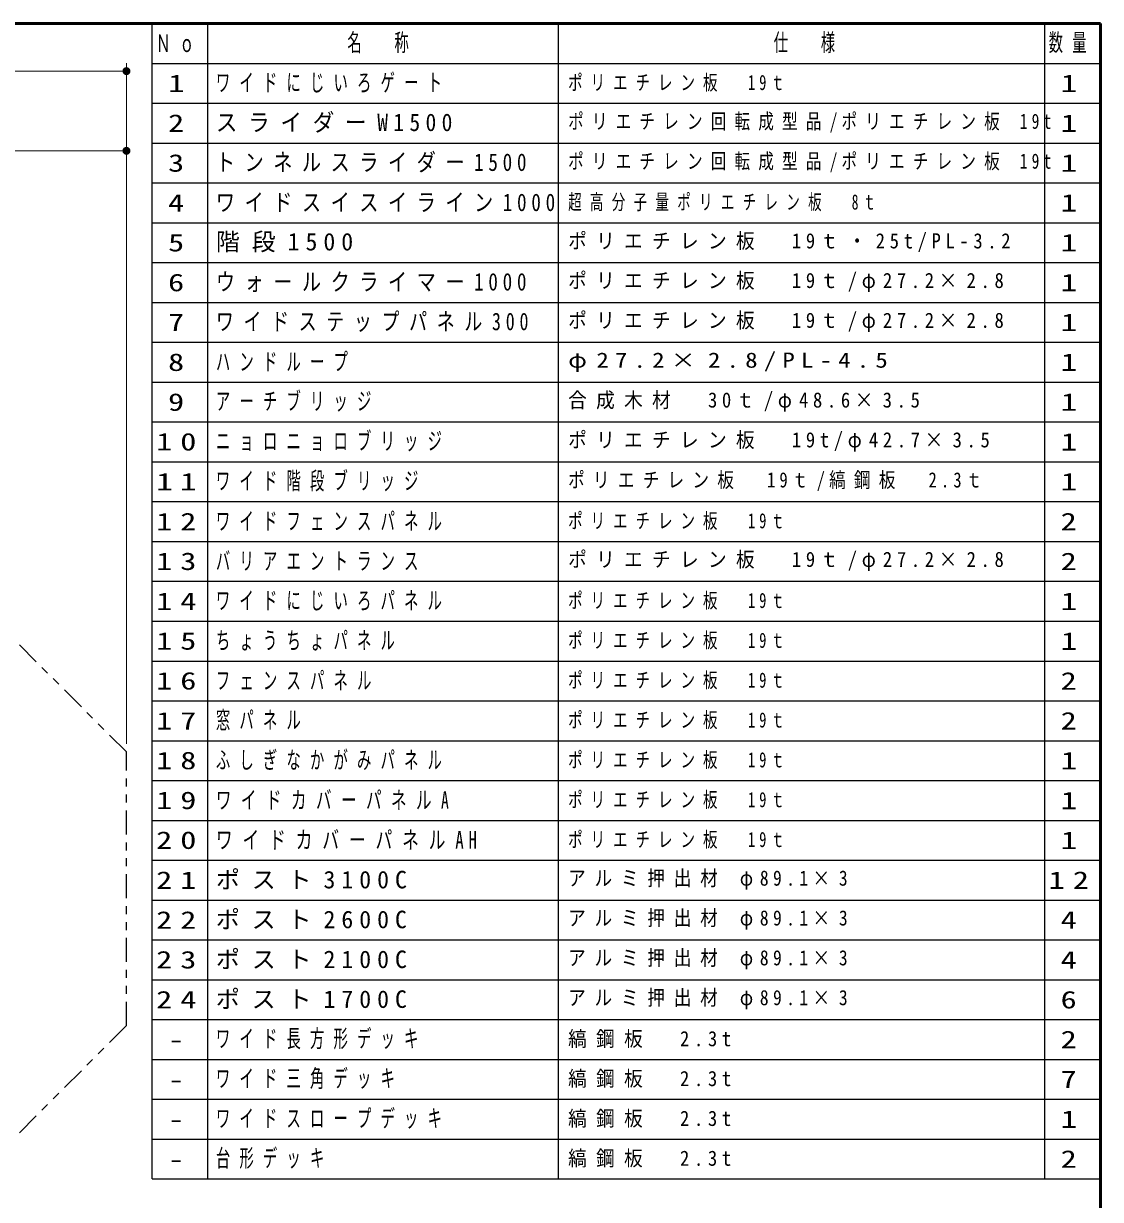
# Model space of a CAD drawing. Units: millimetres on the paper, scale 1:60. Extents: x -385 to 0, y -594 to 267.
# Drawn here: x -135.1 to 0, y 119.4 to 267 of the extents above; entities that cross this region are included whole.
import ezdxf
from ezdxf.enums import TextEntityAlignment as Align

# ---------------------------------------------------------------- set-up
doc = ezdxf.new("R2010")
doc.units = ezdxf.units.MM
doc.linetypes.add('USER3', pattern=[8, 3, -1, 1, -1, 1, -1])
doc.layers.add('LY_1', color=7, linetype='Continuous', lineweight=25)
doc.styles.add('ＭＳ ゴシック', font='')
doc.styles.get('ＭＳ ゴシック').set_extended_font_data('MS Gothic')

# ---------------------------------------------------------------- blocks, each defined once
blk = doc.blocks.new('filled_dot')
at = {"color": 0, "linetype": 'Continuous', "lineweight": -2, "const_width": 1.25}
blk.add_lwpolyline([(-0.625, 0, 1), (0.625, 0, 1)], format="xyb", close=True, dxfattribs=at)

msp = doc.modelspace()

# ---------------------------------------------------------------- linework, layer by layer
at = {"layer": 'LY_1', "lineweight": 50}
for p, q in [((0, 267), (-385, 267)), ((0, 0), (0, 267))]:
    msp.add_line(p, q, dxfattribs=at)
at = {"layer": 'LY_1'}
for p, q in [((-119, 122), (-119, 267)), ((-112, 122), (-112, 267)), ((-68, 122), (-68, 267)), ((-7, 122), (-7, 267)), ((-119, 262), (0, 262)), ((-119, 257), (0, 257)), ((-119, 252), (0, 252)), ((-119, 247), (0, 247)), ((-119, 242), (0, 242)), ((-119, 237), (0, 237)), ((-119, 232), (0, 232)), ((-119, 227), (0, 227)), ((-119, 222), (0, 222)), ((-119, 217), (0, 217)), ((-119, 212), (0, 212)), ((-119, 207), (0, 207)), ((-119, 202), (0, 202)), ((-119, 197), (0, 197)), ((-119, 192), (0, 192)), ((-119, 187), (0, 187)), ((-119, 182), (0, 182)), ((-119, 177), (0, 177)), ((-119, 172), (0, 172)), ((-119, 167), (0, 167)), ((-119, 162), (0, 162)), ((-119, 157), (0, 157)), ((-119, 152), (0, 152)), ((-119, 147), (0, 147)), ((-119, 142), (0, 142)), ((-119, 137), (0, 137)), ((-119, 132), (0, 132)), ((-119, 127), (0, 127)), ((-119, 122), (0, 122))]:
    msp.add_line(p, q, dxfattribs=at)
at = {"layer": 'LY_1', "lineweight": 13}
for p, q in [((-122.225, 176.592), (-122.225, 262.025)), ((-367.792, 261.025), (-122.225, 261.025)), ((-155.558, 251.025), (-122.225, 251.025))]:
    msp.add_line(p, q, dxfattribs=at)
at = {"layer": 'LY_1', "linetype": 'USER3'}
for p, q in [((-122.225, 175.592), (-139.798, 193.166)), ((-122.225, 141.239), (-122.225, 175.592)), ((-122.225, 141.239), (-139.798, 123.666))]:
    msp.add_line(p, q, dxfattribs=at)

# ---------------------------------------------------------------- block references
at = {"layer": 'LY_1', "lineweight": 13, "xscale": 0.4, "yscale": 0.4, "rotation": 180}
for p in [(-122.225, 261.025), (-122.225, 251.025)]:
    msp.add_blockref('filled_dot', p, dxfattribs=at)

# ---------------------------------------------------------------- texts
at = {"layer": 'LY_1', "style": 'ＭＳ ゴシック'}
for s, width, p in [('1', 1.4, (-117, 259.5)), ('1', 1.4, (-5, 259.5)), ('2', 1.35, (-117, 254.5)), ('1', 1.4, (-5, 254.5)), ('3', 1.35, (-117, 249.5)), ('1', 1.4, (-5, 249.5)), ('4', 1.35, (-117, 244.5)), ('1', 1.4, (-5, 244.5)), ('5', 1.35, (-117, 239.5)), ('1', 1.4, (-5, 239.5)), ('6', 1.35, (-117, 234.5)), ('1', 1.4, (-5, 234.5)), ('7', 1.35, (-117, 229.5)), ('1', 1.4, (-5, 229.5)), ('8', 1.35, (-117, 224.5)), ('1', 1.4, (-5, 224.5)), ('9', 1.35, (-117, 219.5)), ('1', 1.4, (-5, 219.5)), ('1', 1.4, (-5, 214.5)), ('1', 1.4, (-5, 209.5)), ('2', 1.35, (-5, 204.5)), ('2', 1.35, (-5, 199.5)), ('1', 1.4, (-5, 194.5)), ('1', 1.4, (-5, 189.5)), ('2', 1.35, (-5, 184.5)), ('2', 1.35, (-5, 179.5)), ('1', 1.4, (-5, 174.5)), ('1', 1.4, (-5, 169.5)), ('1', 1.4, (-5, 164.5)), ('4', 1.35, (-5, 154.5)), ('4', 1.35, (-5, 149.5)), ('6', 1.35, (-5, 144.5)), ('2', 1.35, (-5, 139.5)), ('-', 1.35, (-117, 139.5)), ('-', 1.35, (-117, 134.5)), ('7', 1.35, (-5, 134.5)), ('1', 1.4, (-5, 129.5)), ('-', 1.35, (-117, 129.5)), ('2', 1.35, (-5, 124.5)), ('-', 1.35, (-117, 124.5))]:
    msp.add_text(s, height=2.199, dxfattribs=dict(at, width=width)).set_placement(p, align=Align.MIDDLE_LEFT)
at = {"layer": 'LY_1', "attachment_point": 4, "style": 'ＭＳ ゴシック'}
for s, insert, char_height in [('\\T1.64;\\W0.6;名\u3000称', (-94.5, 264.5), 2.199), ('\\T1.64;\\W0.6;仕\u3000様', (-41, 264.5), 2.199), ('\\T1.64;\\W0.6;数量', (-6.5, 264.5), 2.199), ('\\T1.64;\\W0.6;Ｎｏ', (-118.5, 264.5), 2.199), ('\\T1.64;\\W0.6;ワイドにじいろゲート', (-111, 259.5), 2.199), ('\\T1.55;\\W0.7;ポリエチレン板\u300019ｔ', (-66.8, 259.5), 1.906), ('\\T1.5;\\W0.9;スライダーW1500', (-111, 254.5), 2.199), ('\\T1.53;\\W0.75;ポリエチレン回転成型品/ポリエチレン板\\~19t', (-66.8, 254.5), 1.906), ('\\T1.5;\\W0.8;トンネルスライダー1500', (-111, 249.5), 2.199), ('\\T1.53;\\W0.75;ポリエチレン回転成型品/ポリエチレン板\\~19t', (-66.8, 249.5), 1.906), ('\\T1.5;\\W0.8;ワイドスイスイライン1000', (-111, 244.5), 2.199), ('\\T1.62;\\W0.65;超高分子量ポリエチレン板\u30008ｔ', (-66.8, 244.5), 1.906), ('\\T1.5;階段1500', (-111, 239.5), 2.199), ('\\T1.5;\\W0.9;ポリエチレン板\u300019ｔ・25t/PL-3.2', (-66.8, 239.5), 1.906), ('\\T1.5;\\W0.8;ウォールクライマー1000', (-111, 234.5), 2.199), ('\\T1.5;\\W0.9;ポリエチレン板\u300019ｔ/φ27.2×2.8', (-66.8, 234.5), 1.906), ('\\T1.54;\\W0.75;ワイドステップパネル300', (-111, 229.5), 2.199), ('\\T1.5;\\W0.9;ポリエチレン板\u300019ｔ/φ27.2×2.8', (-66.8, 229.5), 1.906), ('\\T1.64;\\W0.6;ハンドループ', (-111, 224.5), 2.199), ('\\T1.5;\\W1.2;φ27.2×2.8/PL-4.5', (-66.8, 224.5), 1.906), ('\\T1.64;\\W0.6;アーチブリッジ', (-111, 219.5), 2.199), ('\\T1.5;\\W0.9;合成木材\u300030ｔ/φ48.6×3.5', (-66.8, 219.5), 1.906), ('\\T1.5;\\W1.35;10', (-118.5, 214.5), 2.199), ('\\T1.64;\\W0.6;ニョロニョロブリッジ', (-111, 214.5), 2.199), ('\\T1.5;\\W0.9;ポリエチレン板\u300019t/φ42.7×3.5', (-66.8, 214.5), 1.906), ('\\T1.64;\\W0.6;ワイド階段ブリッジ', (-111, 209.5), 2.199), ('\\T1.43;\\W1.4;11', (-118.5, 209.5), 2.199), ('\\T1.5;\\W0.8;ポリエチレン板\u300019ｔ/縞鋼板\u30002.3ｔ', (-66.8, 209.5), 1.906), ('\\T1.5;\\W1.35;12', (-118.5, 204.5), 2.199), ('\\T1.64;\\W0.6;ワイドフェンスパネル', (-111, 204.5), 2.199), ('\\T1.55;\\W0.7;ポリエチレン板\u300019ｔ', (-66.8, 204.5), 1.906), ('\\T1.64;\\W0.6;バリアエントランス', (-111, 199.5), 2.199), ('\\T1.5;\\W0.9;ポリエチレン板\u300019ｔ/φ27.2×2.8', (-66.8, 199.5), 1.906), ('\\T1.5;\\W1.35;13', (-118.5, 199.5), 2.199), ('\\T1.5;\\W1.35;14', (-118.5, 194.5), 2.199), ('\\T1.64;\\W0.6;ワイドにじいろパネル', (-111, 194.5), 2.199), ('\\T1.55;\\W0.7;ポリエチレン板\u300019ｔ', (-66.8, 194.5), 1.906), ('\\T1.5;\\W1.35;15', (-118.5, 189.5), 2.199), ('\\T1.64;\\W0.6;ちょうちょパネル', (-111, 189.5), 2.199), ('\\T1.55;\\W0.7;ポリエチレン板\u300019ｔ', (-66.8, 189.5), 1.906), ('\\T1.5;\\W1.35;16', (-118.5, 184.5), 2.199), ('\\T1.64;\\W0.6;フェンスパネル', (-111, 184.5), 2.199), ('\\T1.55;\\W0.7;ポリエチレン板\u300019ｔ', (-66.8, 184.5), 1.906), ('\\T1.5;\\W1.35;17', (-118.5, 179.5), 2.199), ('\\T1.64;\\W0.6;窓パネル', (-111, 179.5), 2.199), ('\\T1.55;\\W0.7;ポリエチレン板\u300019ｔ', (-66.8, 179.5), 1.906), ('\\T1.64;\\W0.6;ふしぎなかがみパネル', (-111, 174.5), 2.199), ('\\T1.55;\\W0.7;ポリエチレン板\u300019ｔ', (-66.8, 174.5), 1.906), ('\\T1.5;\\W1.35;18', (-118.5, 174.5), 2.199), ('\\T1.5;\\W1.35;19', (-118.5, 169.5), 2.199), ('\\T1.61;\\W0.65;ワイドカバーパネルA', (-111, 169.5), 2.199), ('\\T1.55;\\W0.7;ポリエチレン板\u300019ｔ', (-66.8, 169.5), 1.906), ('\\T1.5;\\W1.35;20', (-118.5, 164.5), 2.199), ('\\T1.59;\\W0.7;ワイドカバーパネルAH', (-111, 164.5), 2.199), ('\\T1.55;\\W0.7;ポリエチレン板\u300019ｔ', (-66.8, 164.5), 1.906), ('\\T1.5;ポスト3100C', (-111, 159.5), 2.199), ('\\T1.5;\\W0.85;アルミ押出材\\~φ89.1×3', (-66.8, 159.5), 1.906), ('\\T1.5;\\W1.35;21', (-118.5, 159.5), 2.199), ('\\T1.5;\\W1.35;12', (-6.5, 159.5), 2.199), ('\\T1.5;\\W1.35;22', (-118.5, 154.5), 2.199), ('\\T1.5;ポスト2600C', (-111, 154.5), 2.199), ('\\T1.5;\\W0.85;アルミ押出材\\~φ89.1×3', (-66.8, 154.5), 1.906), ('\\T1.5;\\W1.35;23', (-118.5, 149.5), 2.199), ('\\T1.5;ポスト2100C', (-111, 149.5), 2.199), ('\\T1.5;\\W0.85;アルミ押出材\\~φ89.1×3', (-66.8, 149.5), 1.906), ('\\T1.5;\\W1.35;24', (-118.5, 144.5), 2.199), ('\\T1.5;ポスト1700C', (-111, 144.5), 2.199), ('\\T1.5;\\W0.85;アルミ押出材\\~φ89.1×3', (-66.8, 144.5), 1.906), ('\\T1.64;\\W0.6;ワイド長方形デッキ', (-111, 139.5), 2.199), ('\\T1.5;\\W0.9;縞鋼板\u30002.3t', (-66.8, 139.5), 1.906), ('\\T1.64;\\W0.6;ワイド三角デッキ', (-111, 134.5), 2.199), ('\\T1.5;\\W0.9;縞鋼板\u30002.3t', (-66.8, 134.5), 1.906), ('\\T1.64;\\W0.6;ワイドスロープデッキ', (-111, 129.5), 2.199), ('\\T1.5;\\W0.9;縞鋼板\u30002.3t', (-66.8, 129.5), 1.906), ('\\T1.64;\\W0.6;台形デッキ', (-111, 124.5), 2.199), ('\\T1.5;\\W0.9;縞鋼板\u30002.3t', (-66.8, 124.5), 1.906)]:
    msp.add_mtext(s, dxfattribs=dict(at, insert=insert, char_height=char_height))

doc.saveas('drawing.dxf')
